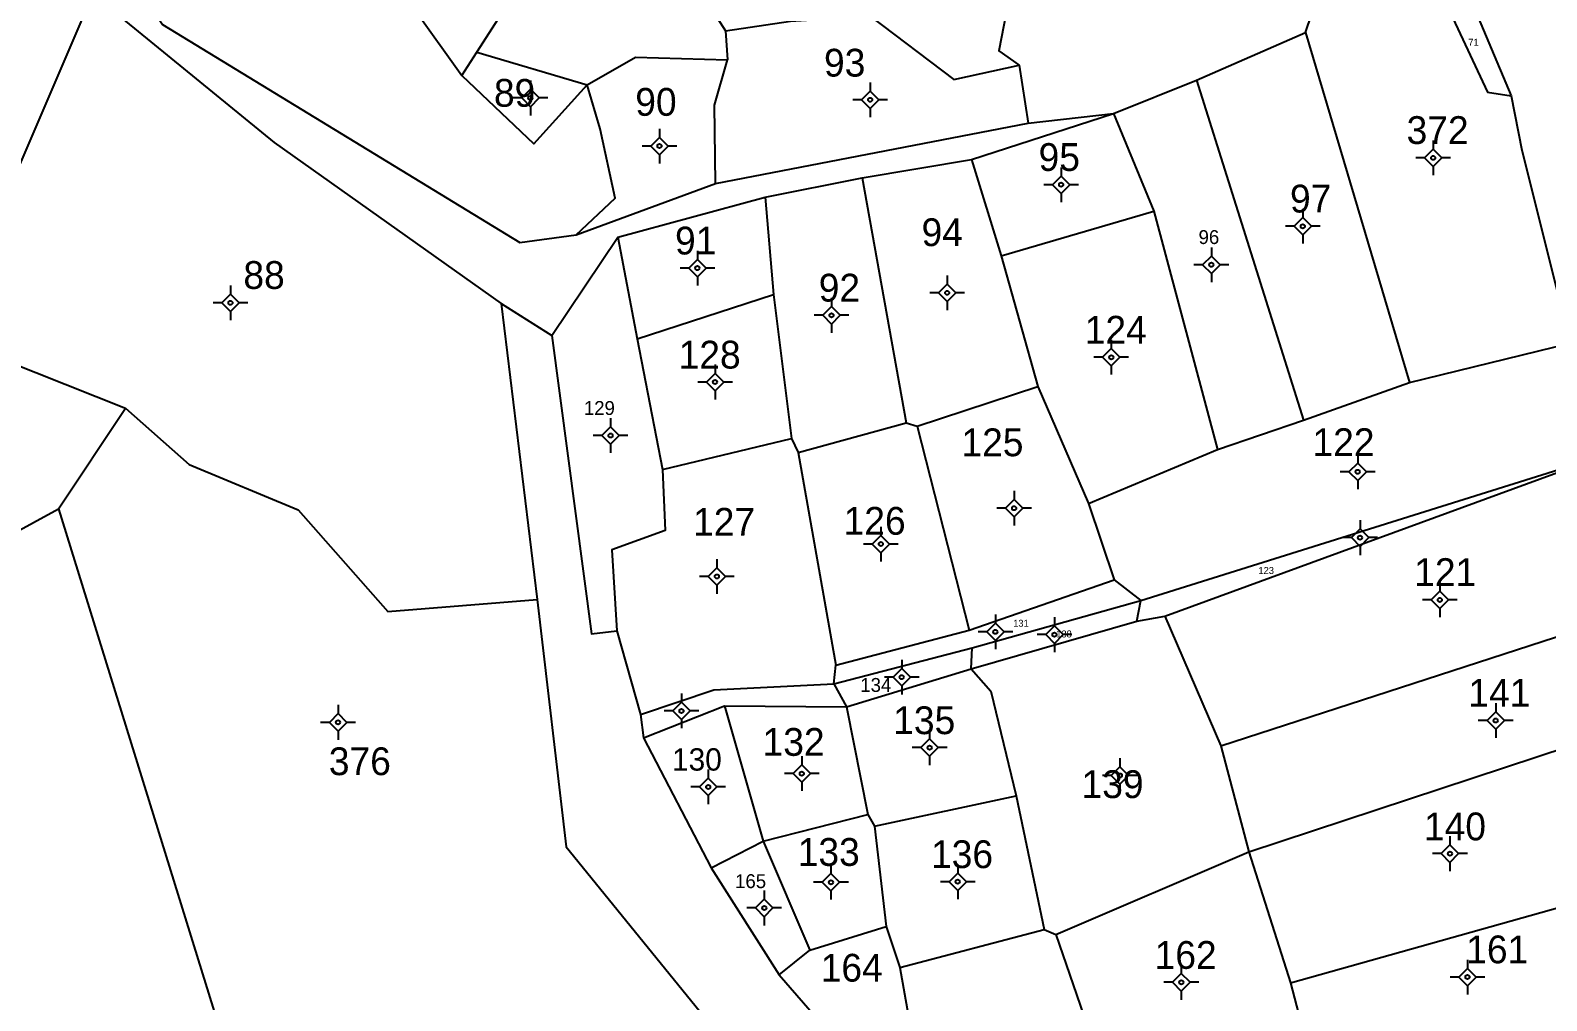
# Model space of a CAD drawing. Extents: x 551549 to 552090, y 1839470 to 1840059.
# Drawn here: x 551690.3 to 551799.4, y 1839853.3 to 1839923.1 of the extents above; entities that cross this region are included whole.
import ezdxf

# ---------------------------------------------------------------- set-up
doc = ezdxf.new("R2010")
doc.units = 0
for name, color, linetype in [('Level 10', 7, 'Continuous'), ('Level 11', 7, 'Continuous'), ('Level 6', 7, 'Continuous')]:
    doc.layers.add(name, color=color, linetype=linetype)

msp = doc.modelspace()

# ---------------------------------------------------------------- linework, layer by layer
at = {"layer": 'Level 10'}
for p, q in [((551791.73, 1839930.55), (551796.83, 1839918.43)), ((551782.03, 1839923), (551783.99, 1839928.79)), ((551687.6, 1839908.99), (551694.78, 1839925.74)), ((551740.3, 1839923.12), (551740.44, 1839921.03)), ((551774.2, 1839919.56), (551782.03, 1839923)), ((551782.03, 1839923), (551789.51, 1839897.8)), ((551721.34, 1839919.89), (551722.42, 1839921.58)), ((551722.42, 1839921.58), (551730.34, 1839919.22)), ((551761.42, 1839920.65), (551762.07, 1839916.47)), ((551768.23, 1839917.17), (551774.2, 1839919.56)), ((551774.2, 1839919.56), (551781.88, 1839895.1)), ((551739.59, 1839912.12), (551762.07, 1839916.47)), ((551758.01, 1839913.86), (551768.23, 1839917.17)), ((551762.07, 1839916.47), (551768.23, 1839917.17)), ((551768.23, 1839917.17), (551771.12, 1839910.13)), ((551750.13, 1839912.53), (551758.01, 1839913.86)), ((551758.01, 1839913.86), (551760.13, 1839906.91)), ((551729.55, 1839908.43), (551739.59, 1839912.12)), ((551743.16, 1839911.15), (551750.13, 1839912.53)), ((551750.13, 1839912.53), (551753.31, 1839894.91)), ((551732.56, 1839908.26), (551743.16, 1839911.15)), ((551743.16, 1839911.15), (551743.75, 1839904.13)), ((551760.13, 1839906.91), (551771.12, 1839910.13)), ((551771.12, 1839910.13), (551775.71, 1839892.99)), ((551727.81, 1839901.18), (551732.56, 1839908.26)), ((551732.56, 1839908.26), (551733.95, 1839900.94)), ((551760.13, 1839906.91), (551762.78, 1839897.53)), ((551724.15, 1839903.5), (551727.81, 1839901.18)), ((551724.15, 1839903.5), (551726.74, 1839882.2)), ((551733.95, 1839900.94), (551743.75, 1839904.13)), ((551743.75, 1839904.13), (551745.06, 1839893.78)), ((551733.95, 1839900.94), (551735.77, 1839891.54)), ((551789.51, 1839897.8), (551801.08, 1839900.64)), ((551781.88, 1839895.1), (551789.51, 1839897.8)), ((551754.1, 1839894.66), (551762.78, 1839897.53)), ((551762.78, 1839897.53), (551766.43, 1839889.11)), ((551692.3, 1839888.71), (551697.13, 1839895.96)), ((551745.53, 1839892.76), (551753.31, 1839894.91)), ((551753.31, 1839894.91), (551754.1, 1839894.66)), ((551754.1, 1839894.66), (551757.83, 1839879.98)), ((551775.71, 1839892.99), (551781.88, 1839895.1)), ((551735.77, 1839891.54), (551745.06, 1839893.78)), ((551745.06, 1839893.78), (551745.53, 1839892.76)), ((551745.53, 1839892.76), (551748.25, 1839877.46)), ((551766.43, 1839889.11), (551775.71, 1839892.99)), ((551770.18, 1839882.13), (551803.77, 1839892.66)), ((551771.92, 1839880.98), (551803.77, 1839892.66)), ((551766.43, 1839889.11), (551768.26, 1839883.6)), ((551692.3, 1839888.71), (551704.08, 1839850.74)), ((551757.83, 1839879.98), (551768.26, 1839883.6)), ((551768.26, 1839883.6), (551770.18, 1839882.13)), ((551775.94, 1839871.67), (551810.61, 1839882.93)), ((551758.04, 1839878.72), (551770.18, 1839882.13)), ((551769.89, 1839880.62), (551770.18, 1839882.13)), ((551757.97, 1839877.19), (551769.89, 1839880.62)), ((551769.89, 1839880.62), (551771.92, 1839880.98)), ((551771.92, 1839880.98), (551775.94, 1839871.67)), ((551732.49, 1839879.94), (551734.19, 1839873.92)), ((551748.25, 1839877.46), (551757.83, 1839879.98)), ((551748.1, 1839876.11), (551758.04, 1839878.72)), ((551757.97, 1839877.19), (551758.04, 1839878.72)), ((551748.1, 1839876.11), (551748.25, 1839877.46)), ((551749.01, 1839874.47), (551757.97, 1839877.19)), ((551748.1, 1839876.11), (551749.01, 1839874.47)), ((551734.19, 1839873.92), (551734.39, 1839872.23)), ((551734.39, 1839872.23), (551740.23, 1839874.53)), ((551740.23, 1839874.53), (551749.01, 1839874.47)), ((551740.23, 1839874.53), (551743.02, 1839864.8)), ((551749.01, 1839874.47), (551750.54, 1839866.71)), ((551734.39, 1839872.23), (551739.26, 1839862.88)), ((551775.94, 1839871.67), (551777.95, 1839864.02)), ((551751.03, 1839865.87), (551761.22, 1839868.05)), ((551761.22, 1839868.05), (551763.24, 1839858.45)), ((551743.02, 1839864.8), (551750.54, 1839866.71)), ((551750.54, 1839866.71), (551751.03, 1839865.87)), ((551751.03, 1839865.87), (551751.87, 1839858.66)), ((551739.26, 1839862.88), (551743.02, 1839864.8)), ((551743.02, 1839864.8), (551746.37, 1839856.96)), ((551764.06, 1839858.08), (551777.95, 1839864.02)), ((551777.95, 1839864.02), (551780.95, 1839854.6)), ((551739.26, 1839862.88), (551744.16, 1839855.18)), ((551780.95, 1839854.6), (551806.26, 1839861.73)), ((551746.37, 1839856.96), (551751.87, 1839858.66)), ((551751.87, 1839858.66), (551752.84, 1839855.71)), ((551752.84, 1839855.71), (551763.24, 1839858.45)), ((551763.24, 1839858.45), (551764.06, 1839858.08)), ((551764.06, 1839858.08), (551767.8, 1839847.32)), ((551744.16, 1839855.18), (551746.37, 1839856.96)), ((551752.84, 1839855.71), (551754.84, 1839844.6)), ((551780.95, 1839854.6), (551782.6, 1839848.31))]:
    msp.add_line(p, q, dxfattribs=at)
for points in [[(551722.42, 1839921.58), (551726.77, 1839928.39), (551731.11, 1839933.44), (551738.95, 1839935.82)], [(551738.95, 1839935.82), (551737.97, 1839933.06), (551738.16, 1839926.48), (551740.3, 1839923.12)], [(551718.78, 1839929.39), (551718.03, 1839924.52), (551721.34, 1839919.89)], [(551789.78, 1839930.14), (551795.12, 1839918.69), (551796.83, 1839918.43)], [(551697.28, 1839927.39), (551699.8, 1839923.56), (551725.5, 1839907.87), (551729.55, 1839908.43)], [(551694.78, 1839925.74), (551707.82, 1839915.08), (551724.15, 1839903.5)], [(551740.3, 1839923.12), (551744.98, 1839923.81), (551750.72, 1839924.18), (551756.74, 1839919.62), (551761.42, 1839920.65)], [(551760.49, 1839924.39), (551759.98, 1839921.67), (551761.42, 1839920.65)], [(551730.34, 1839919.22), (551733.83, 1839921.22), (551740.44, 1839921.03)], [(551739.59, 1839912.12), (551739.5, 1839917.76), (551740.44, 1839921.03)], [(551721.34, 1839919.89), (551726.51, 1839914.98), (551730.34, 1839919.22)], [(551729.55, 1839908.43), (551732.36, 1839911.06), (551731.28, 1839916.07), (551730.34, 1839919.22)], [(551796.83, 1839918.43), (551797.6, 1839914.52), (551801.08, 1839900.64)], [(551687.6, 1839908.99), (551684.21, 1839901.09), (551697.13, 1839895.96)], [(551642.98, 1839901.85), (551651.92, 1839887.41), (551668.16, 1839875.51), (551692.3, 1839888.71)], [(551727.81, 1839901.18), (551730.67, 1839879.72), (551732.49, 1839879.94)], [(551697.13, 1839895.96), (551701.72, 1839891.9), (551709.56, 1839888.64), (551716, 1839881.33), (551726.74, 1839882.2)], [(551735.77, 1839891.54), (551735.97, 1839887.16), (551732.13, 1839885.77), (551732.49, 1839879.94)], [(551726.74, 1839882.2), (551728.84, 1839864.4), (551739.02, 1839851.85)], [(551757.97, 1839877.19), (551759.4, 1839875.6), (551761.22, 1839868.05)], [(551734.19, 1839873.92), (551739.46, 1839875.68), (551748.1, 1839876.11)], [(551777.95, 1839864.02), (551805.59, 1839873.15), (551809.48, 1839873.21)], [(551744.16, 1839855.18), (551752.28, 1839845.86), (551754.84, 1839844.6)]]:
    msp.add_lwpolyline(points, dxfattribs=at)
at = {"layer": 'Level 11'}
for p, q in [((551726.26, 1839918.905), (551725.635, 1839918.28)), ((551726.26, 1839919.53), (551726.26, 1839918.905)), ((551726.885, 1839918.28), (551726.26, 1839918.905)), ((551750.71, 1839918.775), (551750.085, 1839918.15)), ((551750.71, 1839919.4), (551750.71, 1839918.775)), ((551751.335, 1839918.15), (551750.71, 1839918.775)), ((551725.635, 1839918.28), (551725.01, 1839918.28)), ((551725.635, 1839918.28), (551726.26, 1839917.655)), ((551726.26, 1839917.655), (551726.885, 1839918.28)), ((551726.26, 1839917.655), (551726.26, 1839917.03)), ((551727.51, 1839918.28), (551726.885, 1839918.28)), ((551750.085, 1839918.15), (551749.46, 1839918.15)), ((551750.085, 1839918.15), (551750.71, 1839917.525)), ((551750.71, 1839917.525), (551751.335, 1839918.15)), ((551750.71, 1839917.525), (551750.71, 1839916.9)), ((551751.96, 1839918.15), (551751.335, 1839918.15)), ((551735.55, 1839915.445), (551734.925, 1839914.82)), ((551735.55, 1839916.07), (551735.55, 1839915.445)), ((551736.175, 1839914.82), (551735.55, 1839915.445)), ((551791.22, 1839915.22), (551791.22, 1839914.595)), ((551734.925, 1839914.82), (551734.3, 1839914.82)), ((551734.925, 1839914.82), (551735.55, 1839914.195)), ((551735.55, 1839914.195), (551736.175, 1839914.82)), ((551735.55, 1839914.195), (551735.55, 1839913.57)), ((551736.8, 1839914.82), (551736.175, 1839914.82)), ((551791.22, 1839914.595), (551790.595, 1839913.97)), ((551791.845, 1839913.97), (551791.22, 1839914.595)), ((551764.45, 1839913.29), (551764.45, 1839912.665)), ((551790.595, 1839913.97), (551789.97, 1839913.97)), ((551790.595, 1839913.97), (551791.22, 1839913.345)), ((551791.22, 1839913.345), (551791.845, 1839913.97)), ((551791.22, 1839913.345), (551791.22, 1839912.72)), ((551792.47, 1839913.97), (551791.845, 1839913.97)), ((551763.825, 1839912.04), (551763.2, 1839912.04)), ((551764.45, 1839912.665), (551763.825, 1839912.04)), ((551763.825, 1839912.04), (551764.45, 1839911.415)), ((551765.075, 1839912.04), (551764.45, 1839912.665)), ((551764.45, 1839911.415), (551765.075, 1839912.04)), ((551765.7, 1839912.04), (551765.075, 1839912.04)), ((551764.45, 1839911.415), (551764.45, 1839910.79)), ((551781.84, 1839910.3), (551781.84, 1839909.675)), ((551781.215, 1839909.05), (551780.59, 1839909.05)), ((551781.84, 1839909.675), (551781.215, 1839909.05)), ((551781.215, 1839909.05), (551781.84, 1839908.425)), ((551782.465, 1839909.05), (551781.84, 1839909.675)), ((551781.84, 1839908.425), (551782.465, 1839909.05)), ((551783.09, 1839909.05), (551782.465, 1839909.05)), ((551781.84, 1839908.425), (551781.84, 1839907.8)), ((551738.28, 1839906.665), (551737.655, 1839906.04)), ((551738.28, 1839907.29), (551738.28, 1839906.665)), ((551738.905, 1839906.04), (551738.28, 1839906.665)), ((551775.26, 1839906.905), (551774.635, 1839906.28)), ((551775.26, 1839907.53), (551775.26, 1839906.905)), ((551775.885, 1839906.28), (551775.26, 1839906.905)), ((551737.655, 1839906.04), (551737.03, 1839906.04)), ((551737.655, 1839906.04), (551738.28, 1839905.415)), ((551738.28, 1839905.415), (551738.905, 1839906.04)), ((551738.28, 1839905.415), (551738.28, 1839904.79)), ((551739.53, 1839906.04), (551738.905, 1839906.04)), ((551756.25, 1839905.51), (551756.25, 1839904.885)), ((551774.635, 1839906.28), (551774.01, 1839906.28)), ((551774.635, 1839906.28), (551775.26, 1839905.655)), ((551775.26, 1839905.655), (551775.885, 1839906.28)), ((551775.26, 1839905.655), (551775.26, 1839905.03)), ((551776.51, 1839906.28), (551775.885, 1839906.28)), ((551704.68, 1839904.79), (551704.68, 1839904.165)), ((551756.25, 1839904.885), (551755.625, 1839904.26)), ((551756.875, 1839904.26), (551756.25, 1839904.885)), ((551704.055, 1839903.54), (551703.43, 1839903.54)), ((551704.68, 1839904.165), (551704.055, 1839903.54)), ((551704.055, 1839903.54), (551704.68, 1839902.915)), ((551705.305, 1839903.54), (551704.68, 1839904.165)), ((551704.68, 1839902.915), (551705.305, 1839903.54)), ((551705.93, 1839903.54), (551705.305, 1839903.54)), ((551747.93, 1839903.265), (551747.305, 1839902.64)), ((551747.93, 1839903.89), (551747.93, 1839903.265)), ((551748.555, 1839902.64), (551747.93, 1839903.265)), ((551755.625, 1839904.26), (551755, 1839904.26)), ((551755.625, 1839904.26), (551756.25, 1839903.635)), ((551756.25, 1839903.635), (551756.875, 1839904.26)), ((551756.25, 1839903.635), (551756.25, 1839903.01)), ((551757.5, 1839904.26), (551756.875, 1839904.26)), ((551704.68, 1839902.915), (551704.68, 1839902.29)), ((551747.305, 1839902.64), (551746.68, 1839902.64)), ((551747.305, 1839902.64), (551747.93, 1839902.015)), ((551747.93, 1839902.015), (551748.555, 1839902.64)), ((551749.18, 1839902.64), (551748.555, 1839902.64)), ((551747.93, 1839902.015), (551747.93, 1839901.39)), ((551768.06, 1839900.245), (551767.435, 1839899.62)), ((551768.06, 1839900.87), (551768.06, 1839900.245)), ((551768.685, 1839899.62), (551768.06, 1839900.245)), ((551739.55, 1839899.09), (551739.55, 1839898.465)), ((551767.435, 1839899.62), (551766.81, 1839899.62)), ((551767.435, 1839899.62), (551768.06, 1839898.995)), ((551768.06, 1839898.995), (551768.685, 1839899.62)), ((551768.06, 1839898.995), (551768.06, 1839898.37)), ((551769.31, 1839899.62), (551768.685, 1839899.62)), ((551738.925, 1839897.84), (551738.3, 1839897.84)), ((551739.55, 1839898.465), (551738.925, 1839897.84)), ((551738.925, 1839897.84), (551739.55, 1839897.215)), ((551740.175, 1839897.84), (551739.55, 1839898.465)), ((551739.55, 1839897.215), (551740.175, 1839897.84)), ((551740.8, 1839897.84), (551740.175, 1839897.84)), ((551739.55, 1839897.215), (551739.55, 1839896.59)), ((551732.03, 1839894.615), (551731.405, 1839893.99)), ((551732.03, 1839895.24), (551732.03, 1839894.615)), ((551732.655, 1839893.99), (551732.03, 1839894.615)), ((551731.405, 1839893.99), (551730.78, 1839893.99)), ((551731.405, 1839893.99), (551732.03, 1839893.365)), ((551732.03, 1839893.365), (551732.655, 1839893.99)), ((551733.28, 1839893.99), (551732.655, 1839893.99)), ((551732.03, 1839893.365), (551732.03, 1839892.74)), ((551785.79, 1839892.63), (551785.79, 1839892.005)), ((551785.165, 1839891.38), (551784.54, 1839891.38)), ((551785.79, 1839892.005), (551785.165, 1839891.38)), ((551785.165, 1839891.38), (551785.79, 1839890.755)), ((551786.415, 1839891.38), (551785.79, 1839892.005)), ((551785.79, 1839890.755), (551786.415, 1839891.38)), ((551787.04, 1839891.38), (551786.415, 1839891.38)), ((551785.79, 1839890.755), (551785.79, 1839890.13)), ((551761.07, 1839889.385), (551760.445, 1839888.76)), ((551761.07, 1839890.01), (551761.07, 1839889.385)), ((551761.695, 1839888.76), (551761.07, 1839889.385)), ((551760.445, 1839888.76), (551759.82, 1839888.76)), ((551760.445, 1839888.76), (551761.07, 1839888.135)), ((551761.07, 1839888.135), (551761.695, 1839888.76)), ((551761.07, 1839888.135), (551761.07, 1839887.51)), ((551762.32, 1839888.76), (551761.695, 1839888.76)), ((551751.48, 1839887.43), (551751.48, 1839886.805)), ((551785.96, 1839887.265), (551785.335, 1839886.64)), ((551785.96, 1839887.89), (551785.96, 1839887.265)), ((551786.585, 1839886.64), (551785.96, 1839887.265)), ((551750.855, 1839886.18), (551750.23, 1839886.18)), ((551751.48, 1839886.805), (551750.855, 1839886.18)), ((551750.855, 1839886.18), (551751.48, 1839885.555)), ((551752.105, 1839886.18), (551751.48, 1839886.805)), ((551751.48, 1839885.555), (551752.105, 1839886.18)), ((551752.73, 1839886.18), (551752.105, 1839886.18)), ((551785.335, 1839886.64), (551784.71, 1839886.64)), ((551785.335, 1839886.64), (551785.96, 1839886.015)), ((551785.96, 1839886.015), (551786.585, 1839886.64)), ((551785.96, 1839886.015), (551785.96, 1839885.39)), ((551787.21, 1839886.64), (551786.585, 1839886.64)), ((551739.68, 1839885.1), (551739.68, 1839884.475)), ((551751.48, 1839885.555), (551751.48, 1839884.93)), ((551739.055, 1839883.85), (551738.43, 1839883.85)), ((551739.68, 1839884.475), (551739.055, 1839883.85)), ((551739.055, 1839883.85), (551739.68, 1839883.225)), ((551740.305, 1839883.85), (551739.68, 1839884.475)), ((551739.68, 1839883.225), (551740.305, 1839883.85)), ((551740.93, 1839883.85), (551740.305, 1839883.85)), ((551739.68, 1839883.225), (551739.68, 1839882.6)), ((551791.7, 1839882.785), (551791.075, 1839882.16)), ((551791.7, 1839883.41), (551791.7, 1839882.785)), ((551792.325, 1839882.16), (551791.7, 1839882.785)), ((551791.075, 1839882.16), (551790.45, 1839882.16)), ((551791.075, 1839882.16), (551791.7, 1839881.535)), ((551791.7, 1839881.535), (551792.325, 1839882.16)), ((551791.7, 1839881.535), (551791.7, 1839880.91)), ((551792.95, 1839882.16), (551792.325, 1839882.16)), ((551759.72, 1839880.485), (551759.095, 1839879.86)), ((551759.72, 1839881.11), (551759.72, 1839880.485)), ((551760.345, 1839879.86), (551759.72, 1839880.485)), ((551763.97, 1839880.285), (551763.345, 1839879.66)), ((551763.97, 1839880.91), (551763.97, 1839880.285)), ((551764.595, 1839879.66), (551763.97, 1839880.285)), ((551759.095, 1839879.86), (551758.47, 1839879.86)), ((551759.095, 1839879.86), (551759.72, 1839879.235)), ((551759.72, 1839879.235), (551760.345, 1839879.86)), ((551759.72, 1839879.235), (551759.72, 1839878.61)), ((551760.97, 1839879.86), (551760.345, 1839879.86)), ((551763.345, 1839879.66), (551762.72, 1839879.66)), ((551763.345, 1839879.66), (551763.97, 1839879.035)), ((551763.97, 1839879.035), (551764.595, 1839879.66)), ((551765.22, 1839879.66), (551764.595, 1839879.66)), ((551763.97, 1839879.035), (551763.97, 1839878.41)), ((551752.98, 1839877.225), (551752.355, 1839876.6)), ((551752.98, 1839877.85), (551752.98, 1839877.225)), ((551753.605, 1839876.6), (551752.98, 1839877.225)), ((551752.355, 1839876.6), (551751.73, 1839876.6)), ((551752.355, 1839876.6), (551752.98, 1839875.975)), ((551752.98, 1839875.975), (551753.605, 1839876.6)), ((551752.98, 1839875.975), (551752.98, 1839875.35)), ((551754.23, 1839876.6), (551753.605, 1839876.6)), ((551737.13, 1839875.42), (551737.13, 1839874.795)), ((551712.42, 1839873.975), (551711.795, 1839873.35)), ((551712.42, 1839874.6), (551712.42, 1839873.975)), ((551713.045, 1839873.35), (551712.42, 1839873.975)), ((551736.505, 1839874.17), (551735.88, 1839874.17)), ((551737.13, 1839874.795), (551736.505, 1839874.17)), ((551736.505, 1839874.17), (551737.13, 1839873.545)), ((551737.755, 1839874.17), (551737.13, 1839874.795)), ((551737.13, 1839873.545), (551737.755, 1839874.17)), ((551738.38, 1839874.17), (551737.755, 1839874.17)), ((551795.72, 1839874.105), (551795.095, 1839873.48)), ((551795.72, 1839874.73), (551795.72, 1839874.105)), ((551796.345, 1839873.48), (551795.72, 1839874.105)), ((551711.795, 1839873.35), (551711.17, 1839873.35)), ((551711.795, 1839873.35), (551712.42, 1839872.725)), ((551712.42, 1839872.725), (551713.045, 1839873.35)), ((551712.42, 1839872.725), (551712.42, 1839872.1)), ((551713.67, 1839873.35), (551713.045, 1839873.35)), ((551737.13, 1839873.545), (551737.13, 1839872.92)), ((551754.99, 1839872.78), (551754.99, 1839872.155)), ((551795.095, 1839873.48), (551794.47, 1839873.48)), ((551795.095, 1839873.48), (551795.72, 1839872.855)), ((551795.72, 1839872.855), (551796.345, 1839873.48)), ((551795.72, 1839872.855), (551795.72, 1839872.23)), ((551796.97, 1839873.48), (551796.345, 1839873.48)), ((551754.99, 1839872.155), (551754.365, 1839871.53)), ((551755.615, 1839871.53), (551754.99, 1839872.155)), ((551745.79, 1839870.91), (551745.79, 1839870.285)), ((551754.365, 1839871.53), (551753.74, 1839871.53)), ((551754.365, 1839871.53), (551754.99, 1839870.905)), ((551754.99, 1839870.905), (551755.615, 1839871.53)), ((551754.99, 1839870.905), (551754.99, 1839870.28)), ((551756.24, 1839871.53), (551755.615, 1839871.53)), ((551768.68, 1839870.78), (551768.68, 1839870.155)), ((551739.06, 1839869.95), (551739.06, 1839869.325)), ((551745.165, 1839869.66), (551744.54, 1839869.66)), ((551745.79, 1839870.285), (551745.165, 1839869.66)), ((551745.165, 1839869.66), (551745.79, 1839869.035)), ((551746.415, 1839869.66), (551745.79, 1839870.285)), ((551745.79, 1839869.035), (551746.415, 1839869.66)), ((551747.04, 1839869.66), (551746.415, 1839869.66)), ((551768.055, 1839869.53), (551767.43, 1839869.53)), ((551768.68, 1839870.155), (551768.055, 1839869.53)), ((551768.055, 1839869.53), (551768.68, 1839868.905)), ((551769.305, 1839869.53), (551768.68, 1839870.155)), ((551768.68, 1839868.905), (551769.305, 1839869.53)), ((551769.93, 1839869.53), (551769.305, 1839869.53)), ((551738.435, 1839868.7), (551737.81, 1839868.7)), ((551739.06, 1839869.325), (551738.435, 1839868.7)), ((551738.435, 1839868.7), (551739.06, 1839868.075)), ((551739.685, 1839868.7), (551739.06, 1839869.325)), ((551739.06, 1839868.075), (551739.685, 1839868.7)), ((551740.31, 1839868.7), (551739.685, 1839868.7)), ((551745.79, 1839869.035), (551745.79, 1839868.41)), ((551768.68, 1839868.905), (551768.68, 1839868.28)), ((551739.06, 1839868.075), (551739.06, 1839867.45)), ((551792.43, 1839865.15), (551792.43, 1839864.525)), ((551792.43, 1839864.525), (551791.805, 1839863.9)), ((551793.055, 1839863.9), (551792.43, 1839864.525)), ((551747.89, 1839863.09), (551747.89, 1839862.465)), ((551757.01, 1839863.13), (551757.01, 1839862.505)), ((551791.805, 1839863.9), (551791.18, 1839863.9)), ((551791.805, 1839863.9), (551792.43, 1839863.275)), ((551792.43, 1839863.275), (551793.055, 1839863.9)), ((551792.43, 1839863.275), (551792.43, 1839862.65)), ((551793.68, 1839863.9), (551793.055, 1839863.9)), ((551747.265, 1839861.84), (551746.64, 1839861.84)), ((551747.89, 1839862.465), (551747.265, 1839861.84)), ((551747.265, 1839861.84), (551747.89, 1839861.215)), ((551748.515, 1839861.84), (551747.89, 1839862.465)), ((551747.89, 1839861.215), (551748.515, 1839861.84)), ((551749.14, 1839861.84), (551748.515, 1839861.84)), ((551756.385, 1839861.88), (551755.76, 1839861.88)), ((551757.01, 1839862.505), (551756.385, 1839861.88)), ((551756.385, 1839861.88), (551757.01, 1839861.255)), ((551757.635, 1839861.88), (551757.01, 1839862.505)), ((551757.01, 1839861.255), (551757.635, 1839861.88)), ((551758.26, 1839861.88), (551757.635, 1839861.88)), ((551743.09, 1839861.24), (551743.09, 1839860.615)), ((551747.89, 1839861.215), (551747.89, 1839860.59)), ((551757.01, 1839861.255), (551757.01, 1839860.63)), ((551742.465, 1839859.99), (551741.84, 1839859.99)), ((551743.09, 1839860.615), (551742.465, 1839859.99)), ((551742.465, 1839859.99), (551743.09, 1839859.365)), ((551743.715, 1839859.99), (551743.09, 1839860.615)), ((551743.09, 1839859.365), (551743.715, 1839859.99)), ((551744.34, 1839859.99), (551743.715, 1839859.99)), ((551743.09, 1839859.365), (551743.09, 1839858.74)), ((551773.1, 1839855.265), (551772.475, 1839854.64)), ((551773.1, 1839855.89), (551773.1, 1839855.265)), ((551773.725, 1839854.64), (551773.1, 1839855.265)), ((551793.69, 1839855.645), (551793.065, 1839855.02)), ((551793.69, 1839856.27), (551793.69, 1839855.645)), ((551794.315, 1839855.02), (551793.69, 1839855.645)), ((551772.475, 1839854.64), (551771.85, 1839854.64)), ((551772.475, 1839854.64), (551773.1, 1839854.015)), ((551773.1, 1839854.015), (551773.725, 1839854.64)), ((551774.35, 1839854.64), (551773.725, 1839854.64)), ((551793.065, 1839855.02), (551792.44, 1839855.02)), ((551793.065, 1839855.02), (551793.69, 1839854.395)), ((551793.69, 1839854.395), (551794.315, 1839855.02)), ((551793.69, 1839854.395), (551793.69, 1839853.77)), ((551794.94, 1839855.02), (551794.315, 1839855.02)), ((551773.1, 1839854.015), (551773.1, 1839853.39))]:
    msp.add_line(p, q, dxfattribs=at)
for centre in [(551726.25975, 1839918.28), (551750.70975, 1839918.15), (551735.54975, 1839914.82), (551791.21975, 1839913.97), (551764.44975, 1839912.04), (551781.83975, 1839909.05), (551738.27975, 1839906.04), (551775.25975, 1839906.28), (551756.24975, 1839904.26), (551704.67975, 1839903.54), (551747.92975, 1839902.64), (551768.05975, 1839899.62), (551739.54975, 1839897.84), (551732.02975, 1839893.99), (551785.78975, 1839891.38), (551761.06975, 1839888.76), (551751.47975, 1839886.18), (551785.95975, 1839886.64), (551739.67975, 1839883.85), (551791.69975, 1839882.16), (551759.71975, 1839879.86), (551763.96975, 1839879.66), (551752.97975, 1839876.6), (551737.12975, 1839874.17), (551712.41975, 1839873.35), (551795.71975, 1839873.48), (551754.98975, 1839871.53), (551745.78975, 1839869.66), (551768.67975, 1839869.53), (551739.05975, 1839868.7), (551792.42975, 1839863.9), (551747.88975, 1839861.84), (551757.00975, 1839861.88), (551743.08975, 1839859.99), (551773.09975, 1839854.64), (551793.68975, 1839855.02)]:
    msp.add_circle(centre, 0.15, dxfattribs=at)

# ---------------------------------------------------------------- texts
at = {"layer": 'Level 6'}
for s, height, p in [('93', 1.99998, (551747.39, 1839919.82)), ('71', 0.49998, (551793.75, 1839922.04)), ('89', 1.99998, (551723.64, 1839917.65)), ('90', 1.99998, (551733.81, 1839917)), ('372', 1.99998, (551789.31, 1839914.97)), ('95', 1.99998, (551762.83, 1839913.03)), ('97', 1.99998, (551780.92, 1839910.04)), ('91', 1.99998, (551736.67, 1839907.02)), ('94', 1.99998, (551754.41, 1839907.62)), ('96', 0.99996, (551774.34, 1839907.77)), ('88', 1.99998, (551705.61, 1839904.54)), ('92', 1.99998, (551747.01, 1839903.63)), ('124', 1.99998, (551766.15, 1839900.6)), ('128', 1.99998, (551736.93, 1839898.81)), ('129', 0.99996, (551730.11, 1839895.47)), ('125', 1.99998, (551757.28, 1839892.5)), ('122', 1.99998, (551782.54, 1839892.51)), ('127', 1.99998, (551737.97, 1839886.78)), ('126', 1.99998, (551748.8, 1839886.85)), ('121', 1.99998, (551789.86, 1839883.16)), ('123', 0.49998, (551778.65, 1839884.03)), ('131', 0.49998, (551761, 1839880.23)), ('138', 0.49998, (551764.1, 1839879.46)), ('134', 0.99996, (551750, 1839875.54)), ('141', 1.99998, (551793.75, 1839874.47)), ('135', 1.99998, (551752.37, 1839872.5)), ('132', 1.99998, (551742.97, 1839870.94)), ('376', 1.99998, (551711.76, 1839869.55)), ('130', 1.606394, (551736.45, 1839869.87679)), ('139', 1.99998, (551765.92, 1839867.9)), ('140', 1.99998, (551790.56, 1839864.86)), ('133', 1.99998, (551745.5, 1839863.02)), ('136', 1.99998, (551755.09, 1839862.86)), ('165', 0.99996, (551740.99, 1839861.42)), ('162', 1.99998, (551771.18, 1839855.61)), ('161', 1.99998, (551793.6, 1839856.01)), ('164', 1.99998, (551747.15, 1839854.69))]:
    msp.add_text(s, height=height, dxfattribs=at).set_placement(p)

doc.saveas('drawing.dxf')
